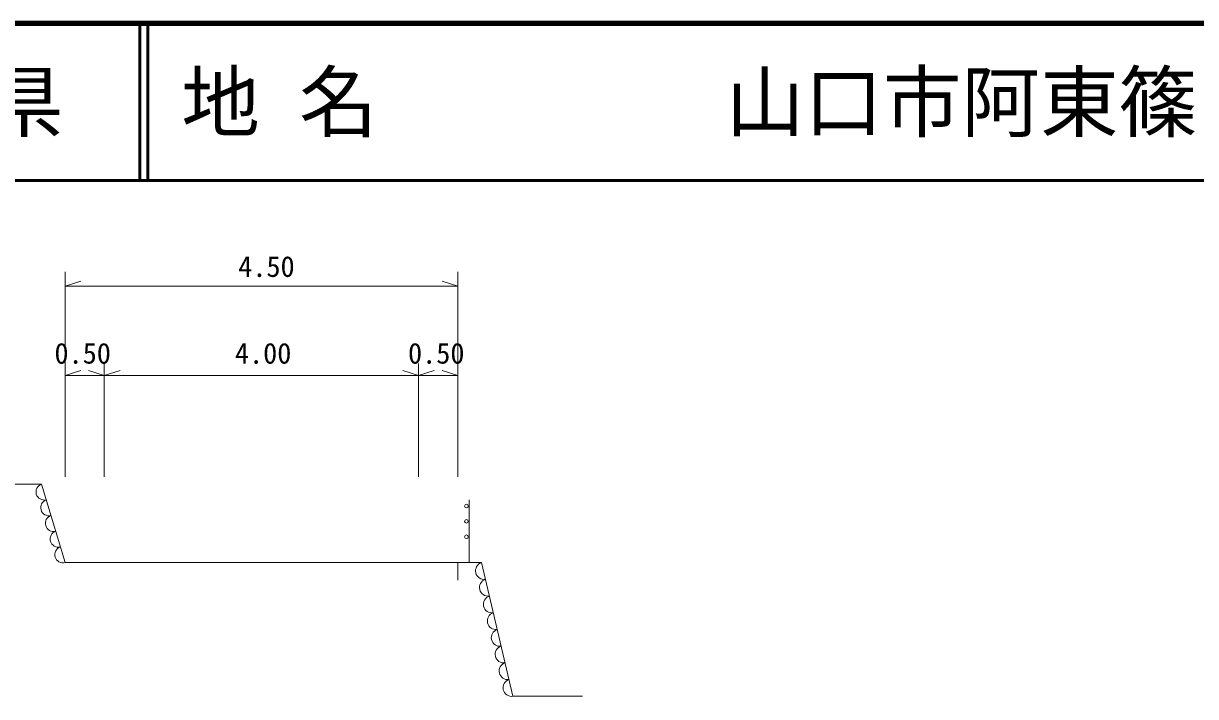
# Model space of a CAD drawing. Units: millimetres on the paper, enlarged 1000 times, with parts at other scales. Extents: x 40000 to 680000, y 20000 to 380000.
# Drawn here: x 360333 to 434922, y 337176 to 380000 of the extents above; entities that cross this region are included whole.
import ezdxf
from ezdxf.enums import TextEntityAlignment as Align

# ---------------------------------------------------------------- set-up
doc = ezdxf.new("R2010")
doc.units = ezdxf.units.MM
doc.header["$LTSCALE"] = 1000
for name, color, linetype, lineweight in [('M-BGD', 7, 'Continuous', 13), ('M-STR-HTXT', 7, 'Continuous', 13), ('M-TTL', 2, 'Continuous', 140), ('M-TTL-LINE', 7, 'Continuous', 50)]:
    doc.layers.add(name, color=color, linetype=linetype, lineweight=lineweight)
doc.layers.add('M-TTL-TXT', color=7, linetype='Continuous')
doc.styles.add('ＭＳ ゴシック', font='')
doc.styles.get('ＭＳ ゴシック').set_extended_font_data('MS Gothic')

msp = doc.modelspace()

# ---------------------------------------------------------------- linework, layer by layer
at = {"layer": 'M-BGD'}
for p, q in [((362980, 351154), (362980, 364189)), ((387980, 351154), (387980, 364189)), ((362980, 363282), (363980, 363601)), ((362980, 363282), (387980, 363282)), ((387980, 363282), (386980, 363601)), ((362980, 351154), (362980, 358368)), ((365480, 351154), (365480, 358368)), ((385480, 351154), (385480, 358368)), ((387980, 351154), (387980, 358368)), ((362980, 357603), (363980, 357921)), ((362980, 357603), (365480, 357603)), ((365480, 357603), (364480, 357921)), ((365480, 357603), (366480, 357921)), ((365480, 357603), (385480, 357603)), ((385480, 357603), (384480, 357921)), ((385480, 357603), (386480, 357921)), ((385480, 357603), (387980, 357603)), ((387980, 357603), (386980, 357921))]:
    msp.add_line(p, q, dxfattribs=at)
for points, knots in [([(247247, 344634), (249870, 342041), (250695, 341268), (253098, 339338), (255948, 337049), (257662, 335890), (260832, 334070), (264786, 331800), (267243, 330986), (271383, 329074), (275043, 327385), (277073, 326392), (280782, 324815), (285819, 322675), (288702, 321624), (293801, 319636), (299362, 317467), (302569, 316485), (308091, 314219), (315090, 311347), (318810, 309275), (325729, 306217), (329122, 304717), (330859, 303403), (334439, 302433), (340163, 300883), (343476, 300350), (349366, 299659), (353456, 299180), (355849, 298572), (359903, 299295), (361279, 299540), (361854, 299613), (363387, 300111)], [0, 0, 0, 0, 1, 1, 1, 2, 2, 2, 3, 3, 3, 4, 4, 4, 5, 5, 5, 6, 6, 6, 7, 7, 7, 8, 8, 8, 9, 9, 9, 10, 10, 10, 11, 11, 11, 11]), ([(245509, 342060), (247928, 339401), (248774, 338542), (251155, 336614), (254027, 334288), (255937, 333379), (259160, 331570), (263657, 329045), (266374, 328003), (271052, 325832), (276361, 323368), (279334, 321967), (284795, 319863), (294114, 316273), (299666, 315144), (308903, 311349), (311812, 310154), (313214, 309002), (316029, 307601), (321218, 305018), (324056, 303409), (329402, 301169), (334649, 298970), (337569, 297551), (343099, 296218), (346322, 295440), (348206, 295248), (351521, 295153), (354864, 295057), (356779, 294848), (360081, 295385), (362209, 295730), (363481, 296070), (365264, 297282), (366155, 297888), (366541, 298168), (367392, 299040)], [0, 0, 0, 0, 1, 1, 1, 2, 2, 2, 3, 3, 3, 4, 4, 4, 5, 5, 5, 6, 6, 6, 7, 7, 7, 8, 8, 8, 9, 9, 9, 10, 10, 10, 11, 11, 11, 12, 12, 12, 12]), ([(239847, 339344), (243867, 335594), (245097, 334410), (248824, 331709), (252215, 329252), (254333, 328198), (257901, 326006), (260807, 324220), (262395, 323148), (265394, 321523), (268040, 320089), (269586, 319404), (272327, 318160), (275379, 316775), (277122, 316074), (280221, 314798), (283288, 313535), (284978, 312753), (288098, 311628), (293918, 309528), (297319, 308766), (303153, 306705), (307521, 305161), (309977, 304299), (314215, 302428), (317779, 300855), (319631, 299668), (323145, 297986), (327675, 295819), (330075, 294256), (334806, 292572), (338370, 291303), (340472, 290857), (344199, 290212), (346909, 289744), (348467, 289763), (351211, 289581), (354365, 289372), (356151, 288871), (359295, 289200), (362309, 289515), (364004, 289945), (366835, 291024), (369830, 292164), (371334, 293253), (373967, 295079), (377797, 297737), (378983, 299314), (382568, 303354)], [0, 0, 0, 0, 1, 1, 1, 2, 2, 2, 3, 3, 3, 4, 4, 4, 5, 5, 5, 6, 6, 6, 7, 7, 7, 8, 8, 8, 9, 9, 9, 10, 10, 10, 11, 11, 11, 12, 12, 12, 13, 13, 13, 14, 14, 14, 15, 15, 15, 16, 16, 16, 16])]:
    msp.add_open_spline(points, degree=3, knots=knots, dxfattribs=at)
at = {"layer": 'M-STR-HTXT'}
for p, q in [((361480, 350694), (356928, 350694)), ((361480, 350694), (362980, 345694)), ((388697, 349694), (388697, 345694)), ((389480, 345694), (362980, 345694)), ((387980, 345694), (387980, 344574)), ((389480, 345694), (391480, 337194)), ((395917, 337194), (391480, 337194))]:
    msp.add_line(p, q, dxfattribs=at)
for centre in [(388525, 349289), (388525, 348323), (388525, 347339)]:
    msp.add_circle(centre, 116, dxfattribs=at)
for centre, radius, start, end in [((361652, 350200), 522, 109.16729, 284.2312), ((361952, 349200), 522, 109.16729, 284.2312), ((362252, 348200), 522, 109.16729, 284.2312), ((362552, 347200), 522, 109.16729, 284.2312), ((362852, 346200), 522, 109.16729, 284.2312), ((389652, 345173), 548, 108.25135, 278.22969), ((389902, 344111), 548, 108.25135, 278.22969), ((390152, 343048), 548, 108.25135, 278.22969), ((390402, 341986), 548, 108.25135, 278.22969), ((390652, 340923), 548, 108.25135, 278.22969), ((390902, 339861), 548, 108.25135, 278.22969), ((391152, 338798), 548, 108.25135, 278.22969), ((391402, 337736), 548, 108.25135, 278.22969)]:
    msp.add_arc(centre, radius, start, end, dxfattribs=at)
at = {"layer": 'M-TTL'}
msp.add_line((680000, 380000), (40000, 380000), dxfattribs=at)
at = {"layer": 'M-TTL-LINE'}
for p, q in [((367750, 380000), (367750, 370000)), ((368250, 380000), (368250, 370000)), ((40000, 370000), (680000, 370000))]:
    msp.add_line(p, q, dxfattribs=at)

# ---------------------------------------------------------------- texts
at = {"layer": 'M-STR-HTXT', "style": 'ＭＳ ゴシック'}
for s, p in [('4.50', (374001, 363479)), ('0.50', (362308, 357960)), ('4.00', (373791, 357960)), ('0.50', (384808, 357960))]:
    msp.add_text(s, height=1320, dxfattribs=at).set_placement(p, align=Align.BOTTOM_LEFT)
at = {"layer": 'M-TTL-TXT', "style": 'ＭＳ ゴシック'}
msp.add_text('山\u3000口\u3000県', height=3666, dxfattribs=at).set_placement((350375, 375000), align=Align.MIDDLE_CENTER)
for s, p in [('地 名', (370380, 375000)), ('山口市阿東篠目', (405024, 375000))]:
    msp.add_text(s, height=3666, dxfattribs=at).set_placement(p, align=Align.MIDDLE_LEFT)

doc.saveas('drawing.dxf')
